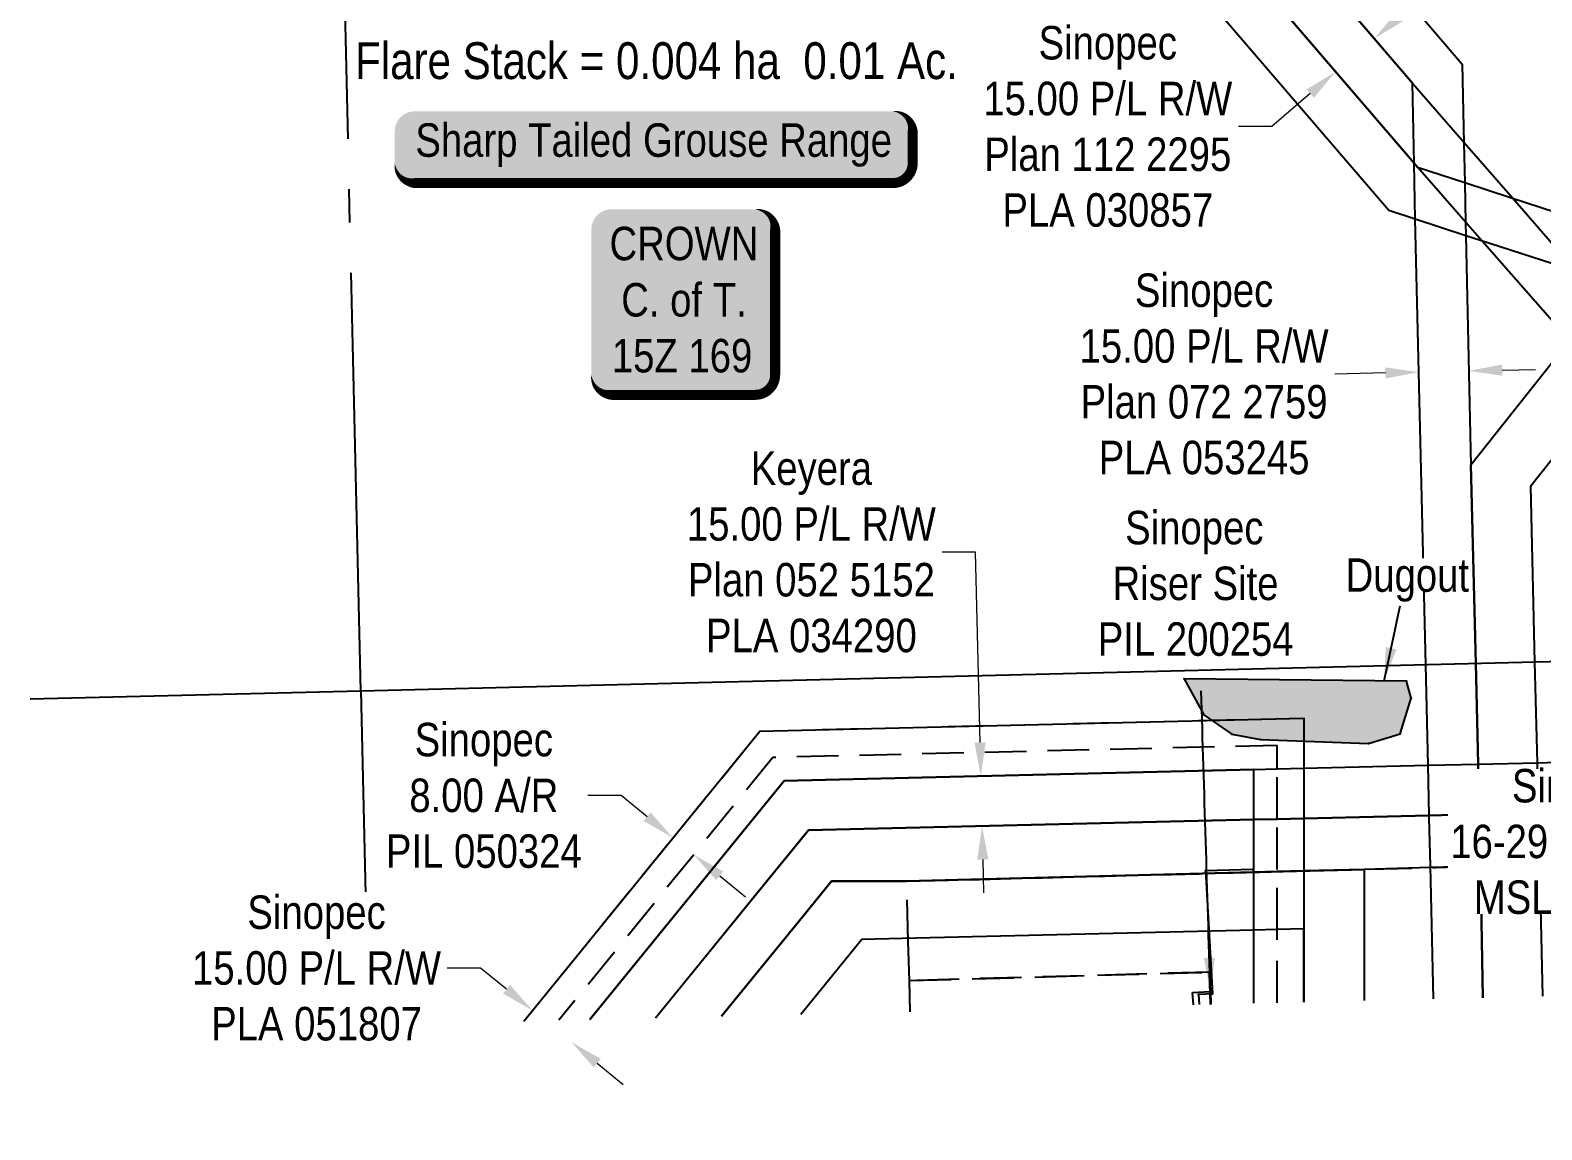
# Model space of a CAD drawing. Extents: x 614731 to 616864, y 5892468 to 5894379.
# Drawn here: x 614752.3 to 615204.5, y 5893306.1 to 5893634.8 of the extents above; entities that cross this region are included whole.
import ezdxf
from ezdxf.enums import TextEntityAlignment as Align

# ---------------------------------------------------------------- set-up
doc = ezdxf.new("R2010")
doc.units = 0
doc.header["$LTSCALE"] = 5
doc.header["$PDSIZE"] = 5
doc.linetypes.add('foc-ACCESSROAD', pattern=[3.75, 2.5, -1.25])
doc.linetypes.add('foc-QUARTERLINE', pattern=[33, 25, -3, 2, -3])
doc.layers.get('Defpoints').update_dxf_attribs({"color": 9})
for name, color, linetype in [('AS-FENCE', 48, 'foc-FENCE'), ('AS-OWNER', 7, 'Continuous'), ('AS-WILDLIFE-BLOCK', 131, 'Continuous'), ('C-RW', 13, 'Continuous'), ('C-WS', 13, 'foc-ACCESSROAD'), ('F-RW', 190, 'Continuous'), ('F-WS', 190, 'foc-ACCESSROAD'), ('L-AREAREQUIRED', 7, 'Continuous'), ('L-SEC', 7, 'Continuous'), ('L-SECQ', 8, 'foc-QUARTERLINE'), ('T-WATER', 160, 'Continuous'), ('T-WATER-H', 133, 'Continuous'), ('T-WATER-T', 170, 'Continuous')]:
    doc.layers.add(name, color=color, linetype=linetype)
for name, color, linetype, lineweight in [('C-RW-T', 13, 'Continuous', 9), ('C-WS-T', 13, 'Continuous', 9), ('F-RW-T', 190, 'Continuous', 9)]:
    doc.layers.add(name, color=color, linetype=linetype, lineweight=lineweight)
doc.layers.add('Z-MSPOINT', color=7, linetype='Continuous', plot=False)
doc.styles.add('100L', font='ARIALN.TTF', dxfattribs={"height": 11})
doc.styles.add('80', font='ARIALN.TTF', dxfattribs={"height": 10})
doc.styles.add('80CG', font='ARIALN.TTF', dxfattribs={"height": 10})
doc.styles.add('80L', font='ARIALN.TTF', dxfattribs={"height": 10})
doc.styles.add('foc-LtypeFont', font='ARIALN.TTF', dxfattribs={"height": 7.35})
doc.linetypes.add('foc-FENCE', pattern='A,10,-1,["X",foc-LtypeFont,S=0.2,R=0,X=-0.625,Y=-0.75],-1.24', length=12.24)
doc.dimstyles.new('Compass 5 000', dxfattribs={"dimscale": 5, "dimtxt": 9, "dimasz": 2, "dimexe": 0.2, "dimexo": 0.0625, "dimgap": 0.5, "dimtad": 0, "dimtih": 1, "dimtoh": 1, "dimzin": 0, "dimdsep": 46, "dimtxsty": '80CG', "dimcen": 0.1, "dimse1": 1, "dimse2": 1, "dimclrd": 256, "dimclrt": 256, "dimaunit": 1, "dimadec": 4, "dimazin": 0, "dimtfac": 0.06, "dimtofl": 0, "dimtmove": 0, "dimatfit": 1, "dimfxl": 0.2, "dimtolj": 1, "dimtzin": 0, "dimlwd": -1, "dimarcsym": 0})

# ---------------------------------------------------------------- blocks, each defined once
blk = doc.blocks.new('*D386')
at = {"layer": 'C-WS-T', "transparency": 16777216}
for p, q in [((614929.07, 5893405.97), (614919.07, 5893405.97)), ((614936.82, 5893399.65), (614929.07, 5893405.97)), ((614958.53, 5893381.97), (614966.28, 5893375.65))]:
    blk.add_line(p, q, dxfattribs=at)
for points in [[(614937.87, 5893400.94), (614935.77, 5893398.36), (614944.57, 5893393.34)], [(614959.58, 5893383.26), (614957.48, 5893380.67), (614950.78, 5893388.28)]]:
    blk.add_solid(points, dxfattribs=at)
at = {"layer": 'Defpoints', "color": 0, "transparency": 16777216}
for p in [(614944.57, 5893393.34), (614942.7, 5893391.03), (614948.9, 5893385.98)]:
    blk.add_point(p, dxfattribs=at)
at = {"layer": 'C-WS-T', "transparency": 16777216, "insert": (614887.98, 5893405.97), "char_height": 10, "attachment_point": 5, "style": '80CG'}
blk.add_mtext('\\A1;Sinopec\\P8.00 A/R\\PPIL 050324', dxfattribs=at)
blk = doc.blocks.new('*D389')
at = {"layer": 'Defpoints', "color": 0, "transparency": 16777216}
for p in [(615004.97, 5893411.07), (615036.66, 5893411.83), (615005.33, 5893396.08)]:
    blk.add_point(p, dxfattribs=at)
at = {"layer": 'F-RW-T', "transparency": 16777216}
for p, q in [((615035.06, 5893478.78), (615025.06, 5893478.78)), ((615036.42, 5893421.82), (615035.06, 5893478.78)), ((615037.26, 5893386.84), (615037.5, 5893376.85))]:
    blk.add_line(p, q, dxfattribs=at)
for points in [[(615038.09, 5893421.86), (615034.76, 5893421.78), (615036.66, 5893411.83)], [(615038.93, 5893386.88), (615035.59, 5893386.8), (615037.02, 5893396.84)]]:
    blk.add_solid(points, dxfattribs=at)
at = {"layer": 'F-RW-T', "transparency": 16777216, "insert": (614985.97, 5893478.78), "char_height": 10, "attachment_point": 5, "style": '80CG'}
blk.add_mtext('\\A1;Keyera\\P15.00 P/L R/W\\PPlan 052 5152\\PPLA 034290', dxfattribs=at)
blk = doc.blocks.new('*D394')
at = {"layer": 'C-RW-T', "transparency": 16777216}
for p, q in [((614887.03, 5893354.36), (614877.03, 5893354.36)), ((614894.78, 5893348.05), (614887.03, 5893354.36)), ((614921.92, 5893325.94), (614929.68, 5893319.62))]:
    blk.add_line(p, q, dxfattribs=at)
for points in [[(614895.83, 5893349.34), (614893.73, 5893346.76), (614902.53, 5893341.73)], [(614922.98, 5893327.23), (614920.87, 5893324.65), (614914.17, 5893332.25)]]:
    blk.add_solid(points, dxfattribs=at)
at = {"layer": 'Defpoints', "color": 0, "transparency": 16777216}
for p in [(614911.21, 5893352.38), (614922.84, 5893342.9), (614902.53, 5893341.73)]:
    blk.add_point(p, dxfattribs=at)
at = {"layer": 'C-RW-T', "transparency": 16777216, "insert": (614837.94, 5893354.36), "char_height": 10, "attachment_point": 5, "style": '80CG', "bg_fill": 3, "box_fill_scale": 1.1, "bg_fill_color": 256, "bg_fill_true_color": 13158600, "bg_fill_transparency": 0}
blk.add_mtext('\\A1;Sinopec\\P15.00 P/L R/W\\PPLA 051807', dxfattribs=at)
blk = doc.blocks.new('*U378')
h = blk.add_hatch(color=255)
edge = h.paths.add_edge_path()
edge.add_line((-71.5, -11.5), (71.5, -11.5))
edge.add_arc((71.5, -5.5), 6, 270, 360)
edge.add_line((77.5, -5.5), (77.5, 4))
edge.add_arc((71.5, 4), 6, 0, 90)
edge.add_line((71.5, 10), (-71.5, 10))
edge.add_arc((-71.5, 4), 6, 90, 180)
edge.add_line((-77.5, 4), (-77.5, -5.5))
edge.add_arc((-71.5, -5.5), 6, 180, 270)
at = {"color": 131, "flags": 128}
blk.add_lwpolyline([(-71.5, -11.5, 3, 3, 0), (71.5, -11.5, 3, 3, 0.414214), (77.5, -5.5, 3, 3, 0), (77.5, 4, 3, 0, 0.414214), (71.5, 10, 0, 0, 0), (-71.5, 10, 0, 0, 0.414214), (-77.5, 4, 0, 0, 0), (-77.5, -5.5, 0, 3, 0.414214)], format="xyseb", close=True, dxfattribs=at)
at = {"color": 131, "style": '80'}
blk.add_attdef('ENTER_TEXT_001', (-35.99, -5), '', height=10, dxfattribs=at)
blk = doc.blocks.new('*D408')
at = {"layer": 'C-RW-T', "transparency": 16777216}
for p, q in [((615161.94, 5893638.83), (615169.52, 5893645.34)), ((615135.2, 5893615.85), (615123.72, 5893605.99)), ((615123.72, 5893605.99), (615113.72, 5893605.99))]:
    blk.add_line(p, q, dxfattribs=at)
for points in [[(615160.85, 5893640.09), (615163.02, 5893637.56), (615154.35, 5893632.31)], [(615134.11, 5893617.12), (615136.29, 5893614.59), (615142.79, 5893622.37)]]:
    blk.add_solid(points, dxfattribs=at)
at = {"layer": 'Defpoints', "color": 0, "transparency": 16777216}
for p in [(615153.13, 5893633.73), (615141.56, 5893623.8), (615142.79, 5893622.37)]:
    blk.add_point(p, dxfattribs=at)
at = {"layer": 'C-RW-T', "transparency": 16777216, "insert": (615074.63, 5893605.99), "char_height": 10, "attachment_point": 5, "style": '80CG'}
blk.add_mtext('\\A1;Sinopec\\P15.00 P/L R/W\\PPlan 112 2295\\PPLA 030857', dxfattribs=at)
blk = doc.blocks.new('*D414')
at = {"layer": 'C-RW-T', "transparency": 16777216}
for p, q in [((615192.61, 5893533.18), (615202.61, 5893533.41)), ((615157.68, 5893532.35), (615142.53, 5893531.99))]:
    blk.add_line(p, q, dxfattribs=at)
for points in [[(615157.64, 5893534.01), (615157.72, 5893530.68), (615167.67, 5893532.58)], [(615192.57, 5893534.84), (615192.65, 5893531.51), (615182.62, 5893532.94)]]:
    blk.add_solid(points, dxfattribs=at)
at = {"layer": 'Defpoints', "color": 0, "transparency": 16777216}
for p in [(615182.52, 5893537.02), (615167.58, 5893536.67), (615167.67, 5893532.58)]:
    blk.add_point(p, dxfattribs=at)
at = {"layer": 'C-RW-T', "transparency": 16777216, "insert": (615103.44, 5893531.99), "char_height": 10, "attachment_point": 5, "style": '80CG'}
blk.add_mtext('\\A1;Sinopec\\P15.00 P/L R/W\\PPlan 072 2759\\PPLA 053245', dxfattribs=at)
blk = doc.blocks.new('*U425')
h = blk.add_hatch(color=255)
edge = h.paths.add_edge_path()
edge.add_line((-21.5, -28.5), (21.5, -28.5))
edge.add_arc((21.5, -22.5), 6, 270, 360)
edge.add_line((27.5, -22.5), (27.5, 21))
edge.add_arc((21.5, 21), 6, 0, 90)
edge.add_line((21.5, 27), (-21.5, 27))
edge.add_arc((-21.5, 21), 6, 90, 180)
edge.add_line((-27.5, 21), (-27.5, -22.5))
edge.add_arc((-21.5, -22.5), 6, 180, 270)
at = {"color": 14, "flags": 128}
blk.add_lwpolyline([(-21.5, -28.5, 3, 3, 0), (21.5, -28.5, 3, 3, 0.414214), (27.5, -22.5, 3, 3, 0), (27.5, 21, 3, 0, 0.414214), (21.5, 27, 0, 0, 0), (-21.5, 27, 0, 0, 0.414214), (-27.5, 21, 0, 0, 0), (-27.5, -22.5, 0, 3, 0.414214)], format="xyseb", close=True, dxfattribs=at)
at = {"color": 14, "style": '80'}
blk.add_attdef('ENTER_TEXT_001', (-26.85, -4.92), '', height=10, dxfattribs=at)

msp = doc.modelspace()

# ---------------------------------------------------------------- hatches: boundary and pattern name
at = {"layer": 'T-WATER-H'}
h = msp.add_hatch(color=256, dxfattribs=at)
h.dxf.hatch_style = 1
h.paths.add_polyline_path([(615097.525, 5893440.903), (615103.41, 5893430.125), (615111.75, 5893424.287), (615120.269, 5893422.691), (615152.6, 5893421.496), (615162.135, 5893424.476), (615165.377, 5893435.076), (615163.999, 5893440.175)])

# ---------------------------------------------------------------- linework, layer by layer
at = {"layer": 'AS-FENCE', "flags": 128}
msp.add_lwpolyline([(615117.967, 5893383.868), (615103.89, 5893383.437), (615105.97, 5893346.738), (615101.721, 5893346.483), (615101.952, 5893343.467)], dxfattribs=at)
at = {"layer": 'C-RW'}
for points in [[(615212.715, 5893542.006), (615186.647, 5893571.756), (615181.71, 5893577.297), (615167.296, 5893593.841), (615166.294, 5893595.008), (614948.939, 5893847.979)], [(615119.822, 5893672.593), (615165.788, 5893618.961), (615181.202, 5893601.188), (615195.761, 5893584.555), (615214.803, 5893562.698)], [(615172.027, 5893345.18), (615171.14, 5893384.997), (615170.771, 5893399.212), (615170.796, 5893400.037), (615170.457, 5893415.031), (615169.747, 5893445.1), (615166.59, 5893578.302), (615166.294, 5893595.009), (615165.787, 5893618.961), (615119.822, 5893672.593)], [(615165.248, 5893642.643), (615180.647, 5893624.666), (615181.146, 5893601.051), (615181.396, 5893589.243), (615181.651, 5893577.15), (615181.731, 5893573.358), (615183.217, 5893504.819), (615184.727, 5893445.466), (615185.428, 5893415.383), (615185.764, 5893400.391), (615186.1, 5893385.383), (615186.843, 5893345.542)], [(614899.924, 5893338.529), (614970.574, 5893425.258), (615133.314, 5893429.154), (615133.314, 5893414.14), (615133.315, 5893399.145), (615133.316, 5893384.098), (615133.317, 5893366.083), (615133.318, 5893344.234)], [(615118.31, 5893343.867), (615118.309, 5893365.726), (615118.308, 5893383.741), (615118.307, 5893398.789), (615118.306, 5893413.783), (614977.844, 5893410.42), (614919.675, 5893339.012)], [(614939.358, 5893339.493), (614972.654, 5893380.39), (614985.117, 5893395.596), (615118.307, 5893398.789), (615125.311, 5893398.954), (615133.315, 5893399.145), (615170.797, 5893400.044), (615185.763, 5893400.394), (615203.38, 5893400.917), (615228.673, 5893401.831)], [(615246.934, 5893386.713), (615203.746, 5893385.349), (615186.11, 5893384.837), (615171.153, 5893384.42), (615151.327, 5893383.903), (615133.316, 5893383.434), (615125.312, 5893383.225), (615118.308, 5893383.043), (615014.457, 5893380.338), (614992.005, 5893380.338), (614984.271, 5893370.89), (614959.102, 5893339.975)], [(614959.122, 5893339.976), (614984.28, 5893370.869), (614992.005, 5893380.338), (615014.457, 5893380.338), (615118.308, 5893383.043), (615125.312, 5893383.225), (615133.316, 5893383.434), (615151.327, 5893383.903), (615151.329, 5893344.674)], [(615133.318, 5893344.234), (615133.317, 5893366.083), (615125.313, 5893365.893), (615118.309, 5893365.726), (615013.152, 5893363.225), (615001.067, 5893362.945), (614982.832, 5893340.556)]]:
    msp.add_lwpolyline(points, dxfattribs=at)
at = {"layer": 'C-RW', "flags": 128}
for points in [[(615186.841, 5893345.542), (615186.098, 5893385.389), (615185.762, 5893400.397), (615185.426, 5893415.389), (615184.725, 5893445.472), (615183.215, 5893504.825), (615212.312, 5893541.506)], [(615224.27, 5893527.602), (615201.085, 5893498.374), (615202.32, 5893445.902), (615203.028, 5893415.804), (615203.38, 5893400.817), (615203.733, 5893385.799), (615204.67, 5893345.978)]]:
    msp.add_lwpolyline(points, dxfattribs=at)
at = {"layer": 'C-WS'}
for points in [[(614899.927, 5893338.529), (614970.574, 5893425.258), (615133.314, 5893429.154), (615133.314, 5893414.14), (615133.315, 5893399.139), (615133.316, 5893384.098), (615133.317, 5893366.083), (615133.318, 5893344.234)], [(615125.314, 5893344.038), (615125.313, 5893365.893), (615125.312, 5893383.908), (615125.311, 5893398.949), (615125.311, 5893413.949), (615125.31, 5893420.956), (614974.451, 5893417.344), (614910.461, 5893338.786)], [(615105.338, 5893343.55), (615105.095, 5893353.175), (615015.296, 5893350.639), (615014.949, 5893362.331), (615014.457, 5893380.338), (615120.043, 5893383.088), (615127.047, 5893383.27), (615135.05, 5893383.479), (615153.061, 5893383.948), (615172.873, 5893384.465), (615187.831, 5893384.885), (615205.464, 5893385.399), (615248.648, 5893386.768), (615266.485, 5893387.32), (615271.681, 5893387.532), (615276.303, 5893387.704), (615276.983, 5893347.746)], [(615100.223, 5893343.425), (615099.936, 5893347.136), (615103.461, 5893347.312), (615105.316, 5893347.404), (615105.419, 5893343.552)]]:
    msp.add_lwpolyline(points, dxfattribs=at)
at = {"layer": 'F-RW'}
for points in [[(614948.939, 5893847.979), (615166.294, 5893595.009), (615167.296, 5893593.841), (615181.396, 5893589.243), (615195.11, 5893584.768), (615236.042, 5893571.412), (615254.302, 5893565.453), (615268.432, 5893560.843), (615293.36, 5893552.711), (615288.708, 5893538.454), (615268.829, 5893544.945), (615244.363, 5893552.924), (615226.101, 5893558.879), (615213.652, 5893563.087), (615186.154, 5893571.914), (615181.731, 5893573.358), (615166.59, 5893578.302), (615158.656, 5893580.885), (614939.152, 5893836.358)], [(614919.675, 5893339.012), (614977.844, 5893410.42), (615118.307, 5893413.782), (615125.311, 5893413.95), (615133.314, 5893414.141), (615170.457, 5893415.031), (615185.428, 5893415.383), (615203.03, 5893415.798), (615212.442, 5893416.021)], [(615228.673, 5893401.831), (615203.379, 5893400.923), (615185.763, 5893400.394), (615170.797, 5893400.044), (615133.315, 5893399.144), (615125.311, 5893398.955), (615118.307, 5893398.787), (614985.117, 5893395.596), (614972.667, 5893380.361), (614939.385, 5893339.493)]]:
    msp.add_lwpolyline(points, dxfattribs=at)
at = {"layer": 'F-WS'}
msp.add_lwpolyline([(615015.522, 5893341.355), (615015.296, 5893350.639), (615105.095, 5893353.175), (615105.338, 5893343.55)], dxfattribs=at)
at = {"layer": 'L-SEC'}
for p, q in [((614851.165, 5893437.329), (615655.85, 5893456.999)), ((614752.291, 5893434.909), (614851.165, 5893437.329))]:
    msp.add_line(p, q, dxfattribs=at)
at = {"layer": 'L-SECQ'}
for q in [(614833.567, 5894201.357), (614853.478, 5893337.394)]:
    msp.add_line((614851.165, 5893437.329), q, dxfattribs=at)
at = {"layer": 'T-WATER', "flags": 128}
msp.add_lwpolyline([(615097.525, 5893440.903), (615103.41, 5893430.125), (615111.75, 5893424.287), (615120.269, 5893422.691), (615152.6, 5893421.496), (615162.135, 5893424.476), (615165.377, 5893435.076), (615163.999, 5893440.175)], close=True, dxfattribs=at)
at = {"layer": 'Z-MSPOINT'}
for p in [(615097.525, 5893440.903, 924.458), (615163.999, 5893440.175, 924.263), (615165.377, 5893435.076, 924.32), (615103.41, 5893430.125, 924.509), (615111.75, 5893424.287, 924.388), (615162.135, 5893424.476, 924.393), (615120.269, 5893422.691, 924.401), (615152.6, 5893421.496, 924.504), (615103.89, 5893383.437, 925.472), (615117.967, 5893383.868, 925.589), (615105.095, 5893353.175, 926.101), (615105.757, 5893350.424, 926.189), (615105.846, 5893349.216, 926.161), (615101.721, 5893346.483, 926.454), (615105.97, 5893346.738, 926.195)]:
    msp.add_point(p, dxfattribs=at)

# ---------------------------------------------------------------- block references
at = {"layer": 'AS-OWNER'}
ref = msp.add_blockref('*U425', (614947.64, 5893554.272), dxfattribs=dict(at, xscale=0.99962171, yscale=0.99962171, zscale=0.99962171))
ref.add_attrib('ENTER_TEXT_001', 'CROWN', (614925.588, 5893566.04), dxfattribs={"layer": '0', "color": 14, "height": 9.9962, "style": '80'})
ref.add_attrib('ENTER_TEXT_002', 'C. of T.', (614929.083, 5893549.202), dxfattribs={"layer": '0', "color": 14, "height": 9.9962, "style": '80'})
ref.add_attrib('ENTER_TEXT_003', '15Z 169', (614926.274, 5893532.501), dxfattribs={"layer": '0', "color": 14, "height": 9.9962, "style": '80'})
at = {"layer": 'AS-WILDLIFE-BLOCK'}
ref = msp.add_blockref('*U378', (614938.807, 5893600.585), dxfattribs=dict(at, xscale=0.99962171, yscale=0.99962171, zscale=0.99962171))
ref.add_attrib('ENTER_TEXT_001', 'Sharp Tailed Grouse Range', (614867.501, 5893596.968), dxfattribs={"layer": '0', "color": 131, "height": 9.99622, "style": '80'})

# ---------------------------------------------------------------- texts
at = {"layer": 'C-WS-T', "insert": (615071.131, 5893491.088), "char_height": 9.99622, "attachment_point": 1, "style": '80L'}
msp.add_mtext_dynamic_manual_height_columns('\\pi8.6935;Sinopec\\P\\pi4.9432;Riser Site\\P\\pi0.50078;PIL 200254', width=58.14229, gutter_width=50, heights=[0], dxfattribs=at)
at = {"layer": 'L-AREAREQUIRED', "color": 5, "style": '100L'}
msp.add_text('Flare Stack = 0.004 ha  0.01 Ac.', height=10.99584, dxfattribs=at).set_placement((614939.62, 5893616.91), align=Align.BOTTOM_CENTER)

# ---------------------------------------------------------------- dimensions: what is measured, and where the dimension line sits
at = {"layer": 'C-RW-T'}
for base, p1, p2, angle, text, picture, middle in [((615142.785, 5893622.37), (615153.125, 5893633.735), (615141.559, 5893623.797), 220.66966, 'Sinopec\\P15.00 P/L R/W\\PPlan 112 2295\\PPLA 030857', '*D408', (615074.634, 5893605.989)), ((615167.673, 5893532.584), (615182.519, 5893537.024), (615167.577, 5893536.669), 181.35778, 'Sinopec\\P15.00 P/L R/W\\PPlan 072 2759\\PPLA 053245', '*D414', (615103.444, 5893531.988))]:
    dim = msp.add_linear_dim(base=base, p1=p1, p2=p2, angle=angle, text=text, dimstyle='Compass 5 000', dxfattribs=at)
    dim.commit()
    dim.dimension.update_dxf_attribs({"geometry": picture, "text_midpoint": middle, "dimtype": 161})
at = {"layer": 'F-RW-T'}
dim = msp.add_linear_dim(base=(615036.662, 5893411.828), p1=(615005.329, 5893396.081), p2=(615004.971, 5893411.069), angle=91.37115, text='Keyera\\P15.00 P/L R/W\\PPlan 052 5152\\PPLA 034290', dimstyle='Compass 5 000', dxfattribs=at)
dim.commit()
dim.dimension.update_dxf_attribs({"geometry": '*D389', "text_midpoint": (614985.974, 5893478.78), "dimtype": 161})

# ---------------------------------------------------------------- leaders
at = {"layer": 'C-WS-T', "path_type": 1}
msp.add_leader([(615105.316, 5893347.404), (615102.585, 5893437.309)], dimstyle='Compass 5 000', override={"dimgap": 0.5, "dimtad": 0}, dxfattribs=at)

# ---------------------------------------------------------------- next in the draw order: texts
at = {"layer": 'C-WS-T', "insert": (615176.409, 5893413.921), "char_height": 9.99622, "attachment_point": 1, "style": '80L', "bg_fill": 3, "box_fill_scale": 1, "bg_fill_color": 256, "bg_fill_transparency": 0}
msp.add_mtext_dynamic_manual_height_columns('\\pi19.12;Sinopec\\P\\pi0.67861;16-29 (Surface)\\P\\pi7.7257;MSL 023066', width=78.99495, gutter_width=50, heights=[0], dxfattribs=at)
at = {"layer": 'T-WATER-T', "insert": (615145.792, 5893476.904), "char_height": 9.9962, "attachment_point": 1, "style": '80L', "bg_fill": 3, "box_fill_scale": 1, "bg_fill_color": 256, "bg_fill_transparency": 0}
msp.add_mtext_dynamic_manual_height_columns('Dugout', width=27.92316, gutter_width=50, heights=[0], dxfattribs=at)

# ---------------------------------------------------------------- next in the draw order: dimensions: what is measured, and where the dimension line sits
at = {"layer": 'C-RW-T'}
dim = msp.add_aligned_dim(p1=(614922.843, 5893342.901), p2=(614911.207, 5893352.38), distance=13.734, text='Sinopec\\P15.00 P/L R/W\\PPLA 051807', dimstyle='Compass 5 000', override={"dimtfill": 1}, dxfattribs=at)
dim.commit()
dim.dimension.update_dxf_attribs({"geometry": '*D394', "text_midpoint": (614837.941, 5893354.364)})

# ---------------------------------------------------------------- next in the draw order: dimensions: what is measured, and where the dimension line sits
at = {"layer": 'C-WS-T'}
dim = msp.add_aligned_dim(p1=(614948.902, 5893385.978), p2=(614942.696, 5893391.034), distance=-2.97, text='Sinopec\\P8.00 A/R\\PPIL 050324', dimstyle='Compass 5 000', dxfattribs=at)
dim.commit()
dim.dimension.update_dxf_attribs({"geometry": '*D386', "text_midpoint": (614887.984, 5893405.968)})

# ---------------------------------------------------------------- next in the draw order: leaders
at = {"layer": 'T-WATER-T', "path_type": 1}
msp.add_leader([(615157.304, 5893440.248), (615162.112, 5893462.669)], dimstyle='Compass 5 000', override={"dimgap": 0.5, "dimtad": 0}, dxfattribs=at)

doc.saveas('drawing.dxf')
